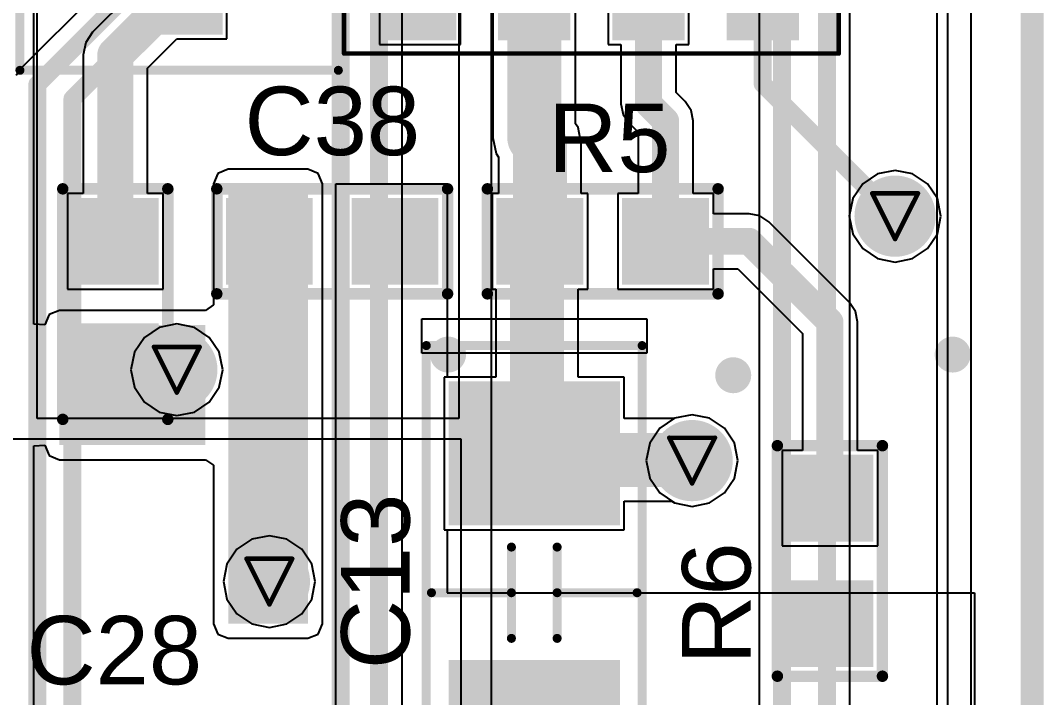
# Model space of a CAD drawing. Header units: inches. Extents: x 0 to 423, y -3 to 110.
# Drawn here: x 52.81 to 64.19, y 17.49 to 25.03 of the extents above; entities that cross this region are included whole.
import ezdxf

# ---------------------------------------------------------------- set-up
doc = ezdxf.new("R2010")
doc.units = ezdxf.units.IN
for name, color, linetype in [('Board Outline', 56, 'Continuous'), ('Bottom Layer', 5, 'Continuous'), ('Bottom Solder', 6, 'Continuous'), ('Drill Drawing', 1, 'Continuous'), ('Mechanical 1', 6, 'Continuous'), ('Mechanical 13', 56, 'Continuous'), ('Mechanical 15', 56, 'Continuous'), ('Mechanical 16', 56, 'Continuous'), ('Mechanical 4', 56, 'Continuous'), ('Mid Layer', 16, 'Continuous'), ('Mid Layer 2', 76, 'Continuous'), ('Top Layer', 1, 'Continuous'), ('Top Overlay', 2, 'Continuous'), ('Top Paste', 8, 'Continuous'), ('Top Solder', 216, 'Continuous'), ('Via Holes', 16, 'Continuous')]:
    doc.layers.add(name, color=color, linetype=linetype)
doc.styles.add('Arial', font='', dxfattribs={"height": 0.2})
doc.styles.get('Arial').set_extended_font_data('Arial')

# ---------------------------------------------------------------- blocks, each defined once
blk = doc.blocks.new('SOIC127P600X175_8N_45')
at = {"layer": 'Top Layer'}
for points in [[(-3.46, 2.205), (-1.49, 2.205), (-1.49, 1.605), (-3.46, 1.605)], [(1.49, 2.205), (3.46, 2.205), (3.46, 1.605), (1.49, 1.605)], [(-3.46, 0.935), (-1.49, 0.935), (-1.49, 0.335), (-3.46, 0.335)], [(1.49, 0.935), (3.46, 0.935), (3.46, 0.335), (1.49, 0.335)], [(-3.46, -0.335), (-1.49, -0.335), (-1.49, -0.935), (-3.46, -0.935)], [(1.49, -0.335), (3.46, -0.335), (3.46, -0.935), (1.49, -0.935)], [(-3.46, -1.605), (-1.49, -1.605), (-1.49, -2.205), (-3.46, -2.205)], [(1.49, -1.605), (3.46, -1.605), (3.46, -2.205), (1.49, -2.205)]]:
    blk.add_hatch(color=1, dxfattribs=at).paths.add_polyline_path(points)
at = {"layer": 'Top Paste'}
for points in [[(-3.46, 2.205), (-1.49, 2.205), (-1.49, 1.605), (-3.46, 1.605)], [(1.49, 2.205), (3.46, 2.205), (3.46, 1.605), (1.49, 1.605)], [(-3.46, 0.935), (-1.49, 0.935), (-1.49, 0.335), (-3.46, 0.335)], [(1.49, 0.935), (3.46, 0.935), (3.46, 0.335), (1.49, 0.335)], [(-3.46, -0.335), (-1.49, -0.335), (-1.49, -0.935), (-3.46, -0.935)], [(1.49, -0.335), (3.46, -0.335), (3.46, -0.935), (1.49, -0.935)], [(-3.46, -1.605), (-1.49, -1.605), (-1.49, -2.205), (-3.46, -2.205)], [(1.49, -1.605), (3.46, -1.605), (3.46, -2.205), (1.49, -2.205)]]:
    blk.add_hatch(color=8, dxfattribs=at).paths.add_polyline_path(points)
at = {"layer": 'Top Solder'}
for points in [[(-3.562, 2.307), (-1.388, 2.307), (-1.388, 1.503), (-3.562, 1.503)], [(1.388, 2.307), (3.562, 2.307), (3.562, 1.503), (1.388, 1.503)], [(-3.562, 1.037), (-1.388, 1.037), (-1.388, 0.233), (-3.562, 0.233)], [(1.388, 1.037), (3.562, 1.037), (3.562, 0.233), (1.388, 0.233)], [(-3.562, -0.233), (-1.388, -0.233), (-1.388, -1.037), (-3.562, -1.037)], [(1.388, -0.233), (3.562, -0.233), (3.562, -1.037), (1.388, -1.037)], [(-3.562, -1.503), (-1.388, -1.503), (-1.388, -2.307), (-3.562, -2.307)], [(1.388, -1.503), (3.562, -1.503), (3.562, -2.307), (1.388, -2.307)]]:
    blk.add_hatch(color=216, dxfattribs=at).paths.add_polyline_path(points)
at = {"layer": 'Mechanical 1'}
for points in [[(-3.71, -2.75, 0.05, 0.05, 0), (-3.71, 2.75, 0.05, 0.05, 0)], [(3.71, 2.75, 0.05, 0.05, 0), (-3.71, 2.75, 0.05, 0.05, 0)], [(3.71, -2.75, 0.05, 0.05, 0), (3.71, 2.75, 0.05, 0.05, 0)], [(-2, -2.5, 0.127, 0.127, 0), (-2, 2.5, 0.127, 0.127, 0)], [(2, 2.5, 0.127, 0.127, 0), (-2, 2.5, 0.127, 0.127, 0)], [(2, -2.5, 0.127, 0.127, 0), (2, 2.5, 0.127, 0.127, 0)], [(2, -2.5, 0.127, 0.127, 0), (-2, -2.5, 0.127, 0.127, 0)], [(3.71, -2.75, 0.05, 0.05, 0), (-3.71, -2.75, 0.05, 0.05, 0)]]:
    blk.add_lwpolyline(points, format="xyseb", dxfattribs=at)
for points, format in [([(-3.722, 2.75, 0.025, 0.025, 1), (-3.697, 2.75, 0.025, 0.025, 1)], "xyseb"), ([(-3.722, 2.75, 0.025, 0.025, 1), (-3.697, 2.75, 0.025, 0.025, 1)], "xyseb"), ([(3.698, 2.75, 0.025, 0.025, 1), (3.723, 2.75, 0.025, 0.025, 1)], "xyseb"), ([(3.698, 2.75, 0.025, 0.025, 1), (3.723, 2.75, 0.025, 0.025, 1)], "xyseb"), ([(-4.115, 2.515, 1), (-4.515, 2.515, 1)], "xyb"), ([(-4.515, 2.515, 1), (-4.515, 2.515, 1)], "xyb"), ([(-4.115, 2.515, 1), (-4.115, 2.515, 1)], "xyb"), ([(-2.032, 2.5, 0.0635, 0.0635, 1), (-1.968, 2.5, 0.0635, 0.0635, 1)], "xyseb"), ([(-2.032, 2.5, 0.0635, 0.0635, 1), (-1.968, 2.5, 0.0635, 0.0635, 1)], "xyseb"), ([(1.968, 2.5, 0.0635, 0.0635, 1), (2.032, 2.5, 0.0635, 0.0635, 1)], "xyseb"), ([(1.968, 2.5, 0.0635, 0.0635, 1), (2.032, 2.5, 0.0635, 0.0635, 1)], "xyseb"), ([(-2.032, -2.5, 0.0635, 0.0635, 1), (-1.968, -2.5, 0.0635, 0.0635, 1)], "xyseb"), ([(-2.032, -2.5, 0.0635, 0.0635, 1), (-1.968, -2.5, 0.0635, 0.0635, 1)], "xyseb"), ([(1.968, -2.5, 0.0635, 0.0635, 1), (2.032, -2.5, 0.0635, 0.0635, 1)], "xyseb"), ([(1.968, -2.5, 0.0635, 0.0635, 1), (2.032, -2.5, 0.0635, 0.0635, 1)], "xyseb"), ([(-3.722, -2.75, 0.025, 0.025, 1), (-3.697, -2.75, 0.025, 0.025, 1)], "xyseb"), ([(-3.722, -2.75, 0.025, 0.025, 1), (-3.697, -2.75, 0.025, 0.025, 1)], "xyseb"), ([(3.698, -2.75, 0.025, 0.025, 1), (3.723, -2.75, 0.025, 0.025, 1)], "xyseb"), ([(3.698, -2.75, 0.025, 0.025, 1), (3.723, -2.75, 0.025, 0.025, 1)], "xyseb")]:
    blk.add_lwpolyline(points, format=format, close=True, dxfattribs=at)
at = {"layer": 'Top Overlay'}
for points, format in [([(-4.115, 2.515, 1), (-4.515, 2.515, 1)], "xyb"), ([(-4.515, 2.515, 1), (-4.515, 2.515, 1)], "xyb"), ([(-4.115, 2.515, 1), (-4.115, 2.515, 1)], "xyb"), ([(-2.032, 2.5, 0.0635, 0.0635, 1), (-1.968, 2.5, 0.0635, 0.0635, 1)], "xyseb"), ([(1.968, 2.5, 0.0635, 0.0635, 1), (2.032, 2.5, 0.0635, 0.0635, 1)], "xyseb"), ([(-2.032, -2.5, 0.0635, 0.0635, 1), (-1.968, -2.5, 0.0635, 0.0635, 1)], "xyseb"), ([(1.968, -2.5, 0.0635, 0.0635, 1), (2.032, -2.5, 0.0635, 0.0635, 1)], "xyseb")]:
    blk.add_lwpolyline(points, format=format, close=True, dxfattribs=at)
for points in [[(2, 2.5, 0.127, 0.127, 0), (-2, 2.5, 0.127, 0.127, 0)], [(2, -2.5, 0.127, 0.127, 0), (-2, -2.5, 0.127, 0.127, 0)]]:
    blk.add_lwpolyline(points, format="xyseb", dxfattribs=at)
blk = doc.blocks.new('0603C_TBD_46')
at = {"layer": 'Top Layer'}
for points in [[(-0.381, 0.381), (0.381, 0.381), (0.381, -0.381), (-0.381, -0.381)], [(1.016, 0.381), (1.778, 0.381), (1.778, -0.381), (1.016, -0.381)]]:
    blk.add_hatch(color=1, dxfattribs=at).paths.add_polyline_path(points)
at = {"layer": 'Top Paste'}
for points in [[(-0.381, 0.381), (0.381, 0.381), (0.381, -0.381), (-0.381, -0.381)], [(1.016, 0.381), (1.778, 0.381), (1.778, -0.381), (1.016, -0.381)]]:
    blk.add_hatch(color=8, dxfattribs=at).paths.add_polyline_path(points)
at = {"layer": 'Top Solder'}
for points in [[(-0.4826, 0.4826), (0.4826, 0.4826), (0.4826, -0.4826), (-0.4826, -0.4826)], [(0.9144, 0.4826), (1.8796, 0.4826), (1.8796, -0.4826), (0.9144, -0.4826)]]:
    blk.add_hatch(color=216, dxfattribs=at).paths.add_polyline_path(points)
at = {"layer": 'Top Overlay'}
for points in [[(-0.5842, -0.5842, 0.127, 0.127, 0), (-0.5842, 0.5842, 0.127, 0.127, 0)], [(-0.5842, 0.5842, 0.127, 0.127, 0), (1.9812, 0.5842, 0.127, 0.127, 0)], [(1.9812, -0.5842, 0.127, 0.127, 0), (1.9812, 0.5842, 0.127, 0.127, 0)], [(-0.5842, -0.5842, 0.127, 0.127, 0), (1.9812, -0.5842, 0.127, 0.127, 0)]]:
    blk.add_lwpolyline(points, format="xyseb", dxfattribs=at)
for points in [[(-0.61595, 0.5842, 0.0635, 0.0635, 1), (-0.55245, 0.5842, 0.0635, 0.0635, 1)], [(-0.61595, 0.5842, 0.0635, 0.0635, 1), (-0.55245, 0.5842, 0.0635, 0.0635, 1)], [(1.94945, 0.5842, 0.0635, 0.0635, 1), (2.01295, 0.5842, 0.0635, 0.0635, 1)], [(1.94945, 0.5842, 0.0635, 0.0635, 1), (2.01295, 0.5842, 0.0635, 0.0635, 1)], [(-0.61595, -0.5842, 0.0635, 0.0635, 1), (-0.55245, -0.5842, 0.0635, 0.0635, 1)], [(-0.61595, -0.5842, 0.0635, 0.0635, 1), (-0.55245, -0.5842, 0.0635, 0.0635, 1)], [(1.94945, -0.5842, 0.0635, 0.0635, 1), (2.01295, -0.5842, 0.0635, 0.0635, 1)], [(1.94945, -0.5842, 0.0635, 0.0635, 1), (2.01295, -0.5842, 0.0635, 0.0635, 1)]]:
    blk.add_lwpolyline(points, format="xyseb", close=True, dxfattribs=at)
blk = doc.blocks.new('0603C_TBD_49')
at = {"layer": 'Top Layer'}
for points in [[(-0.381, 0.381), (0.381, 0.381), (0.381, -0.381), (-0.381, -0.381)], [(1.016, 0.381), (1.778, 0.381), (1.778, -0.381), (1.016, -0.381)]]:
    blk.add_hatch(color=1, dxfattribs=at).paths.add_polyline_path(points)
at = {"layer": 'Top Paste'}
for points in [[(-0.381, 0.381), (0.381, 0.381), (0.381, -0.381), (-0.381, -0.381)], [(1.016, 0.381), (1.778, 0.381), (1.778, -0.381), (1.016, -0.381)]]:
    blk.add_hatch(color=8, dxfattribs=at).paths.add_polyline_path(points)
at = {"layer": 'Top Solder'}
for points in [[(-0.483, 0.483), (0.483, 0.483), (0.483, -0.483), (-0.483, -0.483)], [(0.914, 0.483), (1.88, 0.483), (1.88, -0.483), (0.914, -0.483)]]:
    blk.add_hatch(color=216, dxfattribs=at).paths.add_polyline_path(points)
at = {"layer": 'Top Overlay'}
for points in [[(-0.584, 0.584, 0.127, 0.127, 0), (1.981, 0.584, 0.127, 0.127, 0)], [(-0.584, -0.584, 0.127, 0.127, 0), (-0.584, 0.584, 0.127, 0.127, 0)], [(1.981, -0.584, 0.127, 0.127, 0), (1.981, 0.584, 0.127, 0.127, 0)], [(1.981, -0.584, 0.127, 0.127, 0), (-0.584, -0.584, 0.127, 0.127, 0)]]:
    blk.add_lwpolyline(points, format="xyseb", dxfattribs=at)
for points in [[(-0.616, 0.584, 0.0635, 0.0635, 1), (-0.552, 0.584, 0.0635, 0.0635, 1)], [(-0.616, 0.584, 0.0635, 0.0635, 1), (-0.552, 0.584, 0.0635, 0.0635, 1)], [(1.949, 0.584, 0.0635, 0.0635, 1), (2.013, 0.584, 0.0635, 0.0635, 1)], [(1.949, 0.584, 0.0635, 0.0635, 1), (2.013, 0.584, 0.0635, 0.0635, 1)], [(-0.616, -0.584, 0.0635, 0.0635, 1), (-0.552, -0.584, 0.0635, 0.0635, 1)], [(-0.616, -0.584, 0.0635, 0.0635, 1), (-0.552, -0.584, 0.0635, 0.0635, 1)], [(1.949, -0.584, 0.0635, 0.0635, 1), (2.013, -0.584, 0.0635, 0.0635, 1)], [(1.949, -0.584, 0.0635, 0.0635, 1), (2.013, -0.584, 0.0635, 0.0635, 1)]]:
    blk.add_lwpolyline(points, format="xyseb", close=True, dxfattribs=at)
blk = doc.blocks.new('SOT23_50')
at = {"layer": 'Top Layer'}
for points in [[(-1.45, 0.569), (-1.45, 1.331), (-0.55, 1.331), (-0.55, 0.569)], [(0.55, -0.381), (0.55, 0.381), (1.45, 0.381), (1.45, -0.381)], [(-1.45, -1.331), (-1.45, -0.569), (-0.55, -0.569), (-0.55, -1.331)]]:
    blk.add_hatch(color=1, dxfattribs=at).paths.add_polyline_path(points)
at = {"layer": 'Top Paste'}
for points in [[(-1.45, 0.569), (-1.45, 1.331), (-0.55, 1.331), (-0.55, 0.569)], [(0.55, -0.381), (0.55, 0.381), (1.45, 0.381), (1.45, -0.381)], [(-1.45, -1.331), (-1.45, -0.569), (-0.55, -0.569), (-0.55, -1.331)]]:
    blk.add_hatch(color=8, dxfattribs=at).paths.add_polyline_path(points)
at = {"layer": 'Top Solder'}
for points in [[(-1.552, 0.467), (-1.552, 1.433), (-0.448, 1.433), (-0.448, 0.467)], [(0.448, -0.483), (0.448, 0.483), (1.552, 0.483), (1.552, -0.483)], [(-1.552, -1.433), (-1.552, -0.467), (-0.448, -0.467), (-0.448, -1.433)]]:
    blk.add_hatch(color=216, dxfattribs=at).paths.add_polyline_path(points)
at = {"layer": 'Mechanical 13'}
for points in [[(-0.7, -1.52, 0.1, 0.1, 0), (-0.7, 1.52, 0.1, 0.1, 0)], [(0.7, 1.52, 0.1, 0.1, 0), (-0.7, 1.52, 0.1, 0.1, 0)], [(0.7, -1.52, 0.1, 0.1, 0), (0.7, 1.52, 0.1, 0.1, 0)], [(0.7, -1.52, 0.1, 0.1, 0), (-0.7, -1.52, 0.1, 0.1, 0)]]:
    blk.add_lwpolyline(points, format="xyseb", dxfattribs=at)
for points in [[(-0.725, 1.52, 0.05, 0.05, 1), (-0.675, 1.52, 0.05, 0.05, 1)], [(-0.725, 1.52, 0.05, 0.05, 1), (-0.675, 1.52, 0.05, 0.05, 1)], [(0.675, 1.52, 0.05, 0.05, 1), (0.725, 1.52, 0.05, 0.05, 1)], [(0.675, 1.52, 0.05, 0.05, 1), (0.725, 1.52, 0.05, 0.05, 1)], [(-0.725, -1.52, 0.05, 0.05, 1), (-0.675, -1.52, 0.05, 0.05, 1)], [(-0.725, -1.52, 0.05, 0.05, 1), (-0.675, -1.52, 0.05, 0.05, 1)], [(0.675, -1.52, 0.05, 0.05, 1), (0.725, -1.52, 0.05, 0.05, 1)], [(0.675, -1.52, 0.05, 0.05, 1), (0.725, -1.52, 0.05, 0.05, 1)]]:
    blk.add_lwpolyline(points, format="xyseb", close=True, dxfattribs=at)
at = {"layer": 'Mechanical 15'}
for points in [[(-1.95, -1.77, 0.1, 0.1, 0), (-1.95, 1.77, 0.1, 0.1, 0)], [(-1.95, 1.77, 0.1, 0.1, 0), (1.95, 1.77, 0.1, 0.1, 0)], [(1.95, -1.77, 0.1, 0.1, 0), (1.95, 1.77, 0.1, 0.1, 0)], [(0, -0.5, 0.1, 0.1, 0), (0, 0.5, 0.1, 0.1, 0)], [(0.5, 0, 0.1, 0.1, 0), (-0.5, 0, 0.1, 0.1, 0)], [(-1.95, -1.77, 0.1, 0.1, 0), (1.95, -1.77, 0.1, 0.1, 0)]]:
    blk.add_lwpolyline(points, format="xyseb", dxfattribs=at)
for points in [[(-1.975, 1.77, 0.05, 0.05, 1), (-1.925, 1.77, 0.05, 0.05, 1)], [(-1.975, 1.77, 0.05, 0.05, 1), (-1.925, 1.77, 0.05, 0.05, 1)], [(1.925, 1.77, 0.05, 0.05, 1), (1.975, 1.77, 0.05, 0.05, 1)], [(1.925, 1.77, 0.05, 0.05, 1), (1.975, 1.77, 0.05, 0.05, 1)], [(-0.025, 0.5, 0.05, 0.05, 1), (0.025, 0.5, 0.05, 0.05, 1)], [(-0.525, 0, 0.05, 0.05, 1), (-0.475, 0, 0.05, 0.05, 1)], [(0.475, 0, 0.05, 0.05, 1), (0.525, 0, 0.05, 0.05, 1)], [(-0.025, -0.5, 0.05, 0.05, 1), (0.025, -0.5, 0.05, 0.05, 1)], [(-1.975, -1.77, 0.05, 0.05, 1), (-1.925, -1.77, 0.05, 0.05, 1)], [(-1.975, -1.77, 0.05, 0.05, 1), (-1.925, -1.77, 0.05, 0.05, 1)], [(1.925, -1.77, 0.05, 0.05, 1), (1.975, -1.77, 0.05, 0.05, 1)], [(1.925, -1.77, 0.05, 0.05, 1), (1.975, -1.77, 0.05, 0.05, 1)]]:
    blk.add_lwpolyline(points, format="xyseb", close=True, dxfattribs=at)
at = {"layer": 'Top Overlay'}
for points in [[(-1.475, 1.8, 0.25, 0.25, 1), (-1.725, 1.8, 0.25, 0.25, 1)], [(-1.787, 1.8, 0.125, 0.125, 1), (-1.662, 1.8, 0.125, 0.125, 1)], [(-1.537, 1.8, 0.125, 0.125, 1), (-1.412, 1.8, 0.125, 0.125, 1)], [(-0.05, 1.5, 0.1, 0.1, 1), (0.05, 1.5, 0.1, 0.1, 1)], [(0.65, 1.5, 0.1, 0.1, 1), (0.75, 1.5, 0.1, 0.1, 1)], [(0.65, 1.5, 0.1, 0.1, 1), (0.75, 1.5, 0.1, 0.1, 1)], [(0.65, 0.8, 0.1, 0.1, 1), (0.75, 0.8, 0.1, 0.1, 1)], [(0.65, -0.8, 0.1, 0.1, 1), (0.75, -0.8, 0.1, 0.1, 1)], [(-0.05, -1.5, 0.1, 0.1, 1), (0.05, -1.5, 0.1, 0.1, 1)], [(0.65, -1.5, 0.1, 0.1, 1), (0.75, -1.5, 0.1, 0.1, 1)], [(0.65, -1.5, 0.1, 0.1, 1), (0.75, -1.5, 0.1, 0.1, 1)]]:
    blk.add_lwpolyline(points, format="xyseb", close=True, dxfattribs=at)
for points in [[(0.7, 1.5, 0.2, 0.2, 0), (0, 1.5, 0.2, 0.2, 0)], [(0.7, 0.8, 0.2, 0.2, 0), (0.7, 1.5, 0.2, 0.2, 0)], [(0.7, -1.5, 0.2, 0.2, 0), (0.7, -0.8, 0.2, 0.2, 0)], [(0, -1.5, 0.2, 0.2, 0), (0.7, -1.5, 0.2, 0.2, 0)]]:
    blk.add_lwpolyline(points, format="xyseb", dxfattribs=at)
blk = doc.blocks.new('C_3216_TANTAL__81')
at = {"layer": 'Top Layer'}
for points in [[(-2.25, 0.85), (-0.85, 0.85), (-0.85, -0.85), (-2.25, -0.85)], [(0.85, 0.85), (2.25, 0.85), (2.25, -0.85), (0.85, -0.85)]]:
    blk.add_hatch(color=1, dxfattribs=at).paths.add_polyline_path(points)
at = {"layer": 'Top Paste'}
for points in [[(-2.25, 0.85), (-0.85, 0.85), (-0.85, -0.85), (-2.25, -0.85)], [(0.85, 0.85), (2.25, 0.85), (2.25, -0.85), (0.85, -0.85)]]:
    blk.add_hatch(color=8, dxfattribs=at).paths.add_polyline_path(points)
at = {"layer": 'Top Solder'}
for points in [[(-2.352, 0.952), (-0.748, 0.952), (-0.748, -0.952), (-2.352, -0.952)], [(0.748, 0.952), (2.352, 0.952), (2.352, -0.952), (0.748, -0.952)]]:
    blk.add_hatch(color=216, dxfattribs=at).paths.add_polyline_path(points)
at = {"layer": 'Mechanical 16'}
for p, q in [((2.667, -1.25), (2.667, 1.25)), ((2.667, 1.25), (3.048, 1.25)), ((3.048, 1.25), (3.048, -1.25)), ((3.048, -1.25), (2.667, -1.25))]:
    blk.add_line(p, q, dxfattribs=at)
for points in [[(-2.75, 1.2, 0.1, 0.1, 0), (-2.75, -1.2, 0.1, 0.1, 0)], [(-2.75, 1.2, 0.1, 0.1, 0), (2.75, 1.2, 0.1, 0.1, 0)], [(0, 1.143, 0.1, 0.1, 0), (0, 0.254, 0.1, 0.1, 0)], [(2.75, 1.2, 0.1, 0.1, 0), (2.75, -1.2, 0.1, 0.1, 0)], [(0, 0.254, 0.1, 0.1, 0), (-0.508, 0.254, 0.1, 0.1, 0)], [(0, 0.254, 0.1, 0.1, 0), (0.508, 0.254, 0.1, 0.1, 0)], [(-0.508, -0.254, 0.1, 0.1, 0), (0, -0.254, 0.1, 0.1, 0)], [(0, -0.254, 0.1, 0.1, 0), (0.508, -0.254, 0.1, 0.1, 0)], [(0, -0.254, 0.1, 0.1, 0), (0, -1.143, 0.1, 0.1, 0)], [(-2.75, -1.2, 0.1, 0.1, 0), (2.75, -1.2, 0.1, 0.1, 0)]]:
    blk.add_lwpolyline(points, format="xyseb", dxfattribs=at)
for points in [[(-2.775, 1.2, 0.05, 0.05, 1), (-2.725, 1.2, 0.05, 0.05, 1)], [(-2.775, 1.2, 0.05, 0.05, 1), (-2.725, 1.2, 0.05, 0.05, 1)], [(-0.025, 1.143, 0.05, 0.05, 1), (0.025, 1.143, 0.05, 0.05, 1)], [(2.725, 1.2, 0.05, 0.05, 1), (2.775, 1.2, 0.05, 0.05, 1)], [(2.725, 1.2, 0.05, 0.05, 1), (2.775, 1.2, 0.05, 0.05, 1)], [(-0.533, 0.254, 0.05, 0.05, 1), (-0.483, 0.254, 0.05, 0.05, 1)], [(-0.025, 0.254, 0.05, 0.05, 1), (0.025, 0.254, 0.05, 0.05, 1)], [(-0.025, 0.254, 0.05, 0.05, 1), (0.025, 0.254, 0.05, 0.05, 1)], [(-0.025, 0.254, 0.05, 0.05, 1), (0.025, 0.254, 0.05, 0.05, 1)], [(0.483, 0.254, 0.05, 0.05, 1), (0.533, 0.254, 0.05, 0.05, 1)], [(-0.533, -0.254, 0.05, 0.05, 1), (-0.483, -0.254, 0.05, 0.05, 1)], [(-0.025, -0.254, 0.05, 0.05, 1), (0.025, -0.254, 0.05, 0.05, 1)], [(-0.025, -0.254, 0.05, 0.05, 1), (0.025, -0.254, 0.05, 0.05, 1)], [(-0.025, -0.254, 0.05, 0.05, 1), (0.025, -0.254, 0.05, 0.05, 1)], [(0.483, -0.254, 0.05, 0.05, 1), (0.533, -0.254, 0.05, 0.05, 1)], [(-0.025, -1.143, 0.05, 0.05, 1), (0.025, -1.143, 0.05, 0.05, 1)], [(-2.775, -1.2, 0.05, 0.05, 1), (-2.725, -1.2, 0.05, 0.05, 1)], [(-2.775, -1.2, 0.05, 0.05, 1), (-2.725, -1.2, 0.05, 0.05, 1)], [(2.725, -1.2, 0.05, 0.05, 1), (2.775, -1.2, 0.05, 0.05, 1)], [(2.725, -1.2, 0.05, 0.05, 1), (2.775, -1.2, 0.05, 0.05, 1)]]:
    blk.add_lwpolyline(points, format="xyseb", close=True, dxfattribs=at)
blk = doc.blocks.new('0603C_TBD_106')
at = {"layer": 'Top Layer'}
for points in [[(-0.381, 0.381), (0.381, 0.381), (0.381, -0.381), (-0.381, -0.381)], [(1.016, 0.381), (1.778, 0.381), (1.778, -0.381), (1.016, -0.381)]]:
    blk.add_hatch(color=1, dxfattribs=at).paths.add_polyline_path(points)
at = {"layer": 'Top Paste'}
for points in [[(-0.381, 0.381), (0.381, 0.381), (0.381, -0.381), (-0.381, -0.381)], [(1.016, 0.381), (1.778, 0.381), (1.778, -0.381), (1.016, -0.381)]]:
    blk.add_hatch(color=8, dxfattribs=at).paths.add_polyline_path(points)
at = {"layer": 'Top Solder'}
for points in [[(-0.483, 0.483), (0.483, 0.483), (0.483, -0.483), (-0.483, -0.483)], [(0.914, 0.483), (1.88, 0.483), (1.88, -0.483), (0.914, -0.483)]]:
    blk.add_hatch(color=216, dxfattribs=at).paths.add_polyline_path(points)
at = {"layer": 'Top Overlay'}
for points in [[(1.981, 0.584, 0.127, 0.127, 0), (-0.584, 0.584, 0.127, 0.127, 0)], [(-0.584, 0.584, 0.127, 0.127, 0), (-0.584, -0.584, 0.127, 0.127, 0)], [(1.981, 0.584, 0.127, 0.127, 0), (1.981, -0.584, 0.127, 0.127, 0)], [(1.981, -0.584, 0.127, 0.127, 0), (-0.584, -0.584, 0.127, 0.127, 0)]]:
    blk.add_lwpolyline(points, format="xyseb", dxfattribs=at)
for points in [[(-0.616, 0.584, 0.0635, 0.0635, 1), (-0.552, 0.584, 0.0635, 0.0635, 1)], [(-0.616, 0.584, 0.0635, 0.0635, 1), (-0.552, 0.584, 0.0635, 0.0635, 1)], [(1.949, 0.584, 0.0635, 0.0635, 1), (2.013, 0.584, 0.0635, 0.0635, 1)], [(1.949, 0.584, 0.0635, 0.0635, 1), (2.013, 0.584, 0.0635, 0.0635, 1)], [(-0.616, -0.584, 0.0635, 0.0635, 1), (-0.552, -0.584, 0.0635, 0.0635, 1)], [(-0.616, -0.584, 0.0635, 0.0635, 1), (-0.552, -0.584, 0.0635, 0.0635, 1)], [(1.949, -0.584, 0.0635, 0.0635, 1), (2.013, -0.584, 0.0635, 0.0635, 1)], [(1.949, -0.584, 0.0635, 0.0635, 1), (2.013, -0.584, 0.0635, 0.0635, 1)]]:
    blk.add_lwpolyline(points, format="xyseb", close=True, dxfattribs=at)
blk = doc.blocks.new('0603C_TBD_107')
at = {"layer": 'Top Layer'}
for points in [[(-0.381, 0.381), (0.381, 0.381), (0.381, -0.381), (-0.381, -0.381)], [(1.016, 0.381), (1.778, 0.381), (1.778, -0.381), (1.016, -0.381)]]:
    blk.add_hatch(color=1, dxfattribs=at).paths.add_polyline_path(points)
at = {"layer": 'Top Paste'}
for points in [[(-0.381, 0.381), (0.381, 0.381), (0.381, -0.381), (-0.381, -0.381)], [(1.016, 0.381), (1.778, 0.381), (1.778, -0.381), (1.016, -0.381)]]:
    blk.add_hatch(color=8, dxfattribs=at).paths.add_polyline_path(points)
at = {"layer": 'Top Solder'}
for points in [[(-0.483, 0.483), (0.483, 0.483), (0.483, -0.483), (-0.483, -0.483)], [(0.914, 0.483), (1.88, 0.483), (1.88, -0.483), (0.914, -0.483)]]:
    blk.add_hatch(color=216, dxfattribs=at).paths.add_polyline_path(points)
at = {"layer": 'Top Overlay'}
for points in [[(-0.584, 0.584, 0.127, 0.127, 0), (-0.584, -0.584, 0.127, 0.127, 0)], [(-0.584, 0.584, 0.127, 0.127, 0), (1.981, 0.584, 0.127, 0.127, 0)], [(1.981, 0.584, 0.127, 0.127, 0), (1.981, -0.584, 0.127, 0.127, 0)], [(-0.584, -0.584, 0.127, 0.127, 0), (1.981, -0.584, 0.127, 0.127, 0)]]:
    blk.add_lwpolyline(points, format="xyseb", dxfattribs=at)
for points in [[(-0.616, 0.584, 0.0635, 0.0635, 1), (-0.552, 0.584, 0.0635, 0.0635, 1)], [(-0.616, 0.584, 0.0635, 0.0635, 1), (-0.552, 0.584, 0.0635, 0.0635, 1)], [(1.949, 0.584, 0.0635, 0.0635, 1), (2.013, 0.584, 0.0635, 0.0635, 1)], [(1.949, 0.584, 0.0635, 0.0635, 1), (2.013, 0.584, 0.0635, 0.0635, 1)], [(-0.616, -0.584, 0.0635, 0.0635, 1), (-0.552, -0.584, 0.0635, 0.0635, 1)], [(-0.616, -0.584, 0.0635, 0.0635, 1), (-0.552, -0.584, 0.0635, 0.0635, 1)], [(1.949, -0.584, 0.0635, 0.0635, 1), (2.013, -0.584, 0.0635, 0.0635, 1)], [(1.949, -0.584, 0.0635, 0.0635, 1), (2.013, -0.584, 0.0635, 0.0635, 1)]]:
    blk.add_lwpolyline(points, format="xyseb", close=True, dxfattribs=at)

msp = doc.modelspace()

# ---------------------------------------------------------------- hatches: boundary and pattern name
at = {"layer": 'Bottom Layer'}
h = msp.add_hatch(color=5, dxfattribs=at)
edge = h.paths.add_edge_path()
edge.add_arc((62.537, 22.85), 0.35, 0, 360)
h = msp.add_hatch(color=5, dxfattribs=at)
edge = h.paths.add_edge_path()
edge.add_arc((54.551, 21.141), 0.35, 0, 360)
h = msp.add_hatch(color=5, dxfattribs=at)
edge = h.paths.add_edge_path()
edge.add_arc((60.28, 20.13), 0.35, 0, 360)
h = msp.add_hatch(color=5, dxfattribs=at)
edge = h.paths.add_edge_path()
edge.add_arc((55.58, 18.784), 0.35, 0, 360)
at = {"layer": 'Bottom Solder'}
h = msp.add_hatch(color=6, dxfattribs=at)
edge = h.paths.add_edge_path()
edge.add_arc((62.537, 22.85), 0.452, 0, 360)
h = msp.add_hatch(color=6, dxfattribs=at)
edge = h.paths.add_edge_path()
edge.add_arc((54.551, 21.141), 0.452, 0, 360)
h = msp.add_hatch(color=6, dxfattribs=at)
edge = h.paths.add_edge_path()
edge.add_arc((60.28, 20.13), 0.452, 0, 360)
h = msp.add_hatch(color=6, dxfattribs=at)
edge = h.paths.add_edge_path()
edge.add_arc((55.58, 18.784), 0.452, 0, 360)
at = {"layer": 'Mid Layer'}
h = msp.add_hatch(color=16, dxfattribs=at)
edge = h.paths.add_edge_path()
edge.add_arc((62.537, 22.85), 0.35, 0, 360)
h = msp.add_hatch(color=16, dxfattribs=at)
edge = h.paths.add_edge_path()
edge.add_arc((54.551, 21.141), 0.35, 0, 360)
h = msp.add_hatch(color=16, dxfattribs=at)
edge = h.paths.add_edge_path()
edge.add_arc((60.28, 20.13), 0.35, 0, 360)
h = msp.add_hatch(color=16, dxfattribs=at)
edge = h.paths.add_edge_path()
edge.add_arc((55.58, 18.784), 0.35, 0, 360)
at = {"layer": 'Mid Layer 2'}
h = msp.add_hatch(color=76, dxfattribs=at)
edge = h.paths.add_edge_path()
edge.add_arc((62.537, 22.85), 0.35, 0, 360)
h = msp.add_hatch(color=76, dxfattribs=at)
edge = h.paths.add_edge_path()
edge.add_arc((54.551, 21.141), 0.35, 0, 360)
h = msp.add_hatch(color=76, dxfattribs=at)
edge = h.paths.add_edge_path()
edge.add_arc((60.28, 20.13), 0.35, 0, 360)
h = msp.add_hatch(color=76, dxfattribs=at)
edge = h.paths.add_edge_path()
edge.add_arc((55.58, 18.784), 0.35, 0, 360)
at = {"layer": 'Top Layer'}
for points in [[(55.123, 18.315), (56.009, 18.315), (56.009, 23.21), (55.123, 23.21)], [(53.246, 20.302), (54.87, 20.302), (54.87, 21.639), (53.246, 21.639)]]:
    msp.add_hatch(color=1, dxfattribs=at).paths.add_polyline_path(points)
h = msp.add_hatch(color=1, dxfattribs=at)
edge = h.paths.add_edge_path()
edge.add_arc((62.537, 22.85), 0.35, 0, 360)
h = msp.add_hatch(color=1, dxfattribs=at)
edge = h.paths.add_edge_path()
edge.add_arc((54.551, 21.141), 0.35, 0, 360)
h = msp.add_hatch(color=1, dxfattribs=at)
edge = h.paths.add_edge_path()
edge.add_arc((60.28, 20.13), 0.35, 0, 360)
h = msp.add_hatch(color=1, dxfattribs=at)
edge = h.paths.add_edge_path()
edge.add_arc((55.58, 18.784), 0.35, 0, 360)
at = {"layer": 'Top Solder'}
h = msp.add_hatch(color=216, dxfattribs=at)
edge = h.paths.add_edge_path()
edge.add_arc((62.537, 22.85), 0.452, 0, 360)
h = msp.add_hatch(color=216, dxfattribs=at)
edge = h.paths.add_edge_path()
edge.add_arc((54.551, 21.141), 0.452, 0, 360)
h = msp.add_hatch(color=216, dxfattribs=at)
edge = h.paths.add_edge_path()
edge.add_arc((60.28, 20.13), 0.452, 0, 360)
h = msp.add_hatch(color=216, dxfattribs=at)
edge = h.paths.add_edge_path()
edge.add_arc((55.58, 18.784), 0.452, 0, 360)
at = {"layer": 'Via Holes'}
h = msp.add_hatch(color=7, dxfattribs=at)
edge = h.paths.add_edge_path()
edge.add_arc((62.537, 22.85), 0.25, 0, 360)
h = msp.add_hatch(color=7, dxfattribs=at)
edge = h.paths.add_edge_path()
edge.add_arc((54.551, 21.141), 0.25, 0, 360)
h = msp.add_hatch(color=7, dxfattribs=at)
edge = h.paths.add_edge_path()
edge.add_arc((60.28, 20.13), 0.25, 0, 360)
h = msp.add_hatch(color=7, dxfattribs=at)
edge = h.paths.add_edge_path()
edge.add_arc((55.58, 18.784), 0.25, 0, 360)

# ---------------------------------------------------------------- linework, layer by layer
at = {"layer": 'Board Outline'}
msp.add_lwpolyline([(64.06, 0, 0.254, 0.254, 0), (64.06, 79.42, 0.254, 0.254, 0)], format="xyseb", dxfattribs=at)
at = {"layer": 'Bottom Layer'}
for p, q in [((62.035, 7.36), (62.035, 49.815)), ((61.025, 41.594), (61.025, 8.049)), ((57.055, 7.391), (57.055, 28.781)), ((54.335, 26.012), (52.821, 24.497)), ((63, 25.206), (63, 0.8)), ((52.821, 24.497), (52.765, 24.414)), ((60.085, 20.601), (59.92, 20.49)), ((60.28, 20.64), (60.085, 20.601)), ((60.475, 20.601), (60.28, 20.64)), ((60.64, 20.49), (60.475, 20.601)), ((59.92, 20.49), (59.809, 20.325)), ((60.751, 20.325), (60.64, 20.49)), ((59.809, 20.325), (59.77, 20.13)), ((60.79, 20.13), (60.751, 20.325)), ((59.77, 20.13), (59.809, 19.935)), ((60.751, 19.935), (60.79, 20.13)), ((59.809, 19.935), (59.92, 19.77)), ((60.64, 19.77), (60.751, 19.935)), ((59.92, 19.77), (60.085, 19.659)), ((60.475, 19.659), (60.64, 19.77)), ((60.085, 19.659), (60.28, 19.62)), ((60.28, 19.62), (60.475, 19.659))]:
    msp.add_line(p, q, dxfattribs=at)
for points in [[(61.28, 50.29, 0.2, 0.2, 0), (61.28, 7.943, 0.2, 0.2, 0)], [(61.78, 49.815, 0.2, 0.2, 0), (61.78, 7.173, 0.2, 0.2, 0)], [(56.372, 4.998, 0.2, 0.2, 0), (56.372, 32.341, 0.2, 0.2, 0)], [(56.8, 6.549, 0.2, 0.2, 0), (56.8, 28.887, 0.2, 0.2, 0)], [(53.001, 24.317, 0.2, 0.2, 0), (54.59, 25.907, 0.2, 0.2, 0)], [(53.391, 24.155, 0.2, 0.2, 0), (54.98, 25.745, 0.2, 0.2, 0)], [(53.001, 5.495, 0.2, 0.2, 0), (53.001, 24.317, 0.2, 0.2, 0)], [(53.391, 5.657, 0.2, 0.2, 0), (53.391, 24.155, 0.2, 0.2, 0)]]:
    msp.add_lwpolyline(points, format="xyseb", dxfattribs=at)
for points in [[(52.951, 24.317, 0.1, 0.1, 1), (53.051, 24.317, 0.1, 0.1, 1)], [(52.951, 24.317, 0.1, 0.1, 1), (53.051, 24.317, 0.1, 0.1, 1)], [(53.341, 24.155, 0.1, 0.1, 1), (53.441, 24.155, 0.1, 0.1, 1)], [(53.341, 24.155, 0.1, 0.1, 1), (53.441, 24.155, 0.1, 0.1, 1)]]:
    msp.add_lwpolyline(points, format="xyseb", close=True, dxfattribs=at)
at = {"layer": 'Drill Drawing'}
for points in [[(62.283, 23.104, 0.0508, 0.0508, 0), (62.791, 23.104, 0.0508, 0.0508, 0)], [(62.283, 23.104, 0.0508, 0.0508, 0), (62.537, 22.596, 0.0508, 0.0508, 0)], [(62.537, 22.596, 0.0508, 0.0508, 0), (62.791, 23.104, 0.0508, 0.0508, 0)], [(54.297, 21.395, 0.0508, 0.0508, 0), (54.805, 21.395, 0.0508, 0.0508, 0)], [(54.297, 21.395, 0.0508, 0.0508, 0), (54.551, 20.887, 0.0508, 0.0508, 0)], [(54.551, 20.887, 0.0508, 0.0508, 0), (54.805, 21.395, 0.0508, 0.0508, 0)], [(60.026, 20.384, 0.0508, 0.0508, 0), (60.534, 20.384, 0.0508, 0.0508, 0)], [(60.026, 20.384, 0.0508, 0.0508, 0), (60.28, 19.876, 0.0508, 0.0508, 0)], [(60.28, 19.876, 0.0508, 0.0508, 0), (60.534, 20.384, 0.0508, 0.0508, 0)], [(55.326, 19.038, 0.0508, 0.0508, 0), (55.834, 19.038, 0.0508, 0.0508, 0)], [(55.326, 19.038, 0.0508, 0.0508, 0), (55.58, 18.53, 0.0508, 0.0508, 0)], [(55.58, 18.53, 0.0508, 0.0508, 0), (55.834, 19.038, 0.0508, 0.0508, 0)]]:
    msp.add_lwpolyline(points, format="xyseb", dxfattribs=at)
for points in [[(62.27, 23.104, 0.0254, 0.0254, 1), (62.296, 23.104, 0.0254, 0.0254, 1)], [(62.27, 23.104, 0.0254, 0.0254, 1), (62.296, 23.104, 0.0254, 0.0254, 1)], [(62.778, 23.104, 0.0254, 0.0254, 1), (62.804, 23.104, 0.0254, 0.0254, 1)], [(62.778, 23.104, 0.0254, 0.0254, 1), (62.804, 23.104, 0.0254, 0.0254, 1)], [(62.524, 22.596, 0.0254, 0.0254, 1), (62.55, 22.596, 0.0254, 0.0254, 1)], [(62.524, 22.596, 0.0254, 0.0254, 1), (62.55, 22.596, 0.0254, 0.0254, 1)], [(54.284, 21.395, 0.0254, 0.0254, 1), (54.31, 21.395, 0.0254, 0.0254, 1)], [(54.284, 21.395, 0.0254, 0.0254, 1), (54.31, 21.395, 0.0254, 0.0254, 1)], [(54.792, 21.395, 0.0254, 0.0254, 1), (54.818, 21.395, 0.0254, 0.0254, 1)], [(54.792, 21.395, 0.0254, 0.0254, 1), (54.818, 21.395, 0.0254, 0.0254, 1)], [(54.538, 20.887, 0.0254, 0.0254, 1), (54.564, 20.887, 0.0254, 0.0254, 1)], [(54.538, 20.887, 0.0254, 0.0254, 1), (54.564, 20.887, 0.0254, 0.0254, 1)], [(60.013, 20.384, 0.0254, 0.0254, 1), (60.039, 20.384, 0.0254, 0.0254, 1)], [(60.013, 20.384, 0.0254, 0.0254, 1), (60.039, 20.384, 0.0254, 0.0254, 1)], [(60.521, 20.384, 0.0254, 0.0254, 1), (60.547, 20.384, 0.0254, 0.0254, 1)], [(60.521, 20.384, 0.0254, 0.0254, 1), (60.547, 20.384, 0.0254, 0.0254, 1)], [(60.267, 19.876, 0.0254, 0.0254, 1), (60.293, 19.876, 0.0254, 0.0254, 1)], [(60.267, 19.876, 0.0254, 0.0254, 1), (60.293, 19.876, 0.0254, 0.0254, 1)], [(55.313, 19.038, 0.0254, 0.0254, 1), (55.339, 19.038, 0.0254, 0.0254, 1)], [(55.313, 19.038, 0.0254, 0.0254, 1), (55.339, 19.038, 0.0254, 0.0254, 1)], [(55.821, 19.038, 0.0254, 0.0254, 1), (55.847, 19.038, 0.0254, 0.0254, 1)], [(55.821, 19.038, 0.0254, 0.0254, 1), (55.847, 19.038, 0.0254, 0.0254, 1)], [(55.567, 18.53, 0.0254, 0.0254, 1), (55.593, 18.53, 0.0254, 0.0254, 1)], [(55.567, 18.53, 0.0254, 0.0254, 1), (55.593, 18.53, 0.0254, 0.0254, 1)]]:
    msp.add_lwpolyline(points, format="xyseb", close=True, dxfattribs=at)
at = {"layer": 'Mechanical 1'}
msp.add_lwpolyline([(64.06, 0, 0.254, 0.254, 0), (64.06, 79.42, 0.254, 0.254, 0)], format="xyseb", dxfattribs=at)
at = {"layer": 'Mechanical 4'}
for points in [[(60.837, 21.08, 0.2, 0.2, 1), (60.637, 21.08, 0.2, 0.2, 1)], [(60.837, 21.08, 0.2, 0.2, 1), (60.637, 21.08, 0.2, 0.2, 1)], [(60.587, 21.08, 0.1, 0.1, 1), (60.687, 21.08, 0.1, 0.1, 1)], [(60.587, 21.08, 0.1, 0.1, 1), (60.687, 21.08, 0.1, 0.1, 1)], [(60.787, 21.08, 0.1, 0.1, 1), (60.887, 21.08, 0.1, 0.1, 1)], [(60.787, 21.08, 0.1, 0.1, 1), (60.887, 21.08, 0.1, 0.1, 1)]]:
    msp.add_lwpolyline(points, format="xyseb", close=True, dxfattribs=at)
at = {"layer": 'Mid Layer'}
for p, q in [((63.119, 25.109), (63.119, 21.651)), ((54.356, 21.612), (54.19, 21.501)), ((54.551, 21.651), (54.356, 21.612)), ((54.746, 21.612), (54.551, 21.651)), ((54.911, 21.501), (54.746, 21.612)), ((63.119, 21.651), (63.119, 20.78)), ((54.19, 21.501), (54.08, 21.336)), ((55.022, 21.336), (54.911, 21.501)), ((54.08, 21.336), (54.041, 21.141)), ((55.061, 21.141), (55.022, 21.336)), ((54.041, 21.141), (54.08, 20.946)), ((55.022, 20.946), (55.061, 21.141)), ((54.08, 20.946), (54.19, 20.78)), ((54.911, 20.78), (55.022, 20.946)), ((54.19, 20.78), (54.356, 20.67)), ((54.746, 20.67), (54.911, 20.78)), ((63.119, 20.78), (63.119, 18.589)), ((54.356, 20.67), (54.551, 20.631)), ((54.551, 20.631), (54.746, 20.67)), ((60.085, 20.601), (59.92, 20.49)), ((60.28, 20.64), (60.085, 20.601)), ((60.475, 20.601), (60.28, 20.64)), ((60.64, 20.49), (60.475, 20.601)), ((59.92, 20.49), (59.809, 20.325)), ((60.751, 20.325), (60.64, 20.49)), ((59.809, 20.325), (59.77, 20.13)), ((60.79, 20.13), (60.751, 20.325)), ((59.77, 20.13), (59.809, 19.935)), ((60.751, 19.935), (60.79, 20.13)), ((59.809, 19.935), (59.92, 19.77)), ((60.64, 19.77), (60.751, 19.935)), ((59.92, 19.77), (60.085, 19.659)), ((60.475, 19.659), (60.64, 19.77)), ((60.085, 19.659), (60.28, 19.62)), ((60.28, 19.62), (60.475, 19.659)), ((55.385, 19.255), (55.22, 19.144)), ((55.58, 19.294), (55.385, 19.255)), ((55.775, 19.255), (55.58, 19.294)), ((55.94, 19.144), (55.775, 19.255)), ((55.22, 19.144), (55.109, 18.979)), ((56.051, 18.979), (55.94, 19.144)), ((55.109, 18.979), (55.07, 18.784)), ((56.09, 18.784), (56.051, 18.979)), ((55.07, 18.784), (55.109, 18.589)), ((56.051, 18.589), (56.09, 18.784)), ((55.109, 18.589), (55.22, 18.424)), ((55.94, 18.424), (56.051, 18.589)), ((63.119, 18.589), (63.119, 17.045)), ((55.22, 18.424), (55.385, 18.313)), ((55.385, 18.313), (55.58, 18.274)), ((55.58, 18.274), (55.775, 18.313)), ((55.775, 18.313), (55.94, 18.424))]:
    msp.add_line(p, q, dxfattribs=at)
at = {"layer": 'Mid Layer 2'}
for p, q in [((57.688, 26.797), (57.688, 20.599)), ((58.05, 8.204), (58.05, 26.492)), ((63.38, 26.492), (63.38, 11.788)), ((53, 20.599), (53, 25.545)), ((62.342, 23.321), (62.177, 23.21)), ((62.537, 23.36), (62.342, 23.321)), ((62.732, 23.321), (62.537, 23.36)), ((62.897, 23.21), (62.732, 23.321)), ((62.177, 23.21), (62.066, 23.045)), ((63.008, 23.045), (62.897, 23.21)), ((62.066, 23.045), (62.027, 22.85)), ((63.047, 22.85), (63.008, 23.045)), ((62.027, 22.85), (62.066, 22.655)), ((63.008, 22.655), (63.047, 22.85)), ((62.066, 22.655), (62.177, 22.49)), ((62.897, 22.49), (63.008, 22.655)), ((62.177, 22.49), (62.342, 22.379)), ((62.732, 22.379), (62.897, 22.49)), ((62.342, 22.379), (62.537, 22.34)), ((62.537, 22.34), (62.732, 22.379)), ((57.688, 20.599), (53, 20.599)), ((52.68, 20.371), (57.708, 20.371)), ((57.708, 20.371), (57.708, 7.46))]:
    msp.add_line(p, q, dxfattribs=at)
at = {"layer": 'Top Layer'}
for p, q in [((52.96, 21.647), (52.96, 28.81)), ((57.705, 24.76), (57.705, 27.03)), ((59.345, 27.03), (59.345, 24.76)), ((60.245, 24.76), (60.245, 27.03)), ((56.805, 26.928), (56.805, 24.76)), ((58.066, 25.895), (58.066, 23.723)), ((58.984, 23.878), (58.984, 25.895)), ((55.108, 24.823), (55.108, 25.411)), ((54.046, 25.328), (53.615, 24.896)), ((63, 25.206), (63, 9.567)), ((53.615, 24.896), (53.538, 24.781)), ((54.224, 24.496), (54.551, 24.823)), ((54.551, 24.823), (55.108, 24.823)), ((53.538, 24.781), (53.51, 24.644)), ((56.805, 24.76), (57.705, 24.76)), ((59.345, 24.76), (59.489, 24.76)), ((59.489, 24.76), (59.489, 24.1)), ((60.101, 24.227), (60.101, 24.76)), ((60.101, 24.76), (60.245, 24.76)), ((53.51, 24.644), (53.51, 23.101)), ((54.224, 23.101), (54.224, 24.496)), ((60.201, 24.126), (60.101, 24.227)), ((60.268, 24.027), (60.201, 24.126)), ((60.201, 24.126), (60.201, 24.126)), ((59.489, 24.1), (59.489, 24.1)), ((59.489, 24.1), (59.512, 23.983)), ((60.291, 23.91), (60.268, 24.027)), ((59.512, 23.983), (59.579, 23.884)), ((60.291, 23.101), (60.291, 23.91)), ((59.012, 23.836), (58.984, 23.878)), ((59.047, 23.66), (59.012, 23.836)), ((59.579, 23.884), (59.679, 23.783)), ((59.679, 23.783), (59.679, 23.101)), ((58.066, 23.723), (58.101, 23.547)), ((59.047, 23.101), (59.047, 23.66)), ((58.101, 23.547), (58.129, 23.505)), ((58.129, 23.505), (58.129, 23.101)), ((55.008, 23.325), (54.96, 23.21)), ((55.123, 23.372), (55.008, 23.325)), ((56.009, 23.372), (55.123, 23.372)), ((56.124, 23.325), (56.009, 23.372)), ((56.172, 23.21), (56.124, 23.325)), ((54.96, 23.21), (54.96, 21.862)), ((56.172, 18.315), (56.172, 23.21)), ((56.32, 18.66), (56.32, 23.21)), ((56.32, 23.21), (57.556, 23.21)), ((57.556, 23.21), (57.556, 21.06)), ((53.51, 23.101), (53.336, 23.101)), ((53.336, 23.101), (53.336, 22.039)), ((54.398, 23.101), (54.224, 23.101)), ((54.398, 22.039), (54.398, 23.101)), ((58.129, 23.101), (58.057, 23.101)), ((58.057, 23.101), (58.057, 22.039)), ((59.119, 23.101), (59.047, 23.101)), ((59.119, 22.039), (59.119, 23.101)), ((59.679, 23.101), (59.454, 23.101)), ((59.454, 23.101), (59.454, 22.039)), ((60.516, 23.101), (60.291, 23.101)), ((60.516, 22.876), (60.516, 23.101)), ((60.915, 22.876), (60.516, 22.876)), ((61.032, 22.852), (60.915, 22.876)), ((60.915, 22.876), (60.915, 22.876)), ((61.132, 22.786), (61.032, 22.852)), ((62.028, 21.889), (61.132, 22.786)), ((60.516, 22.039), (60.516, 22.264)), ((60.516, 22.264), (60.789, 22.264)), ((60.789, 22.264), (61.506, 21.546)), ((53.336, 22.039), (54.398, 22.039)), ((58.057, 22.039), (58.098, 22.039)), ((58.098, 22.039), (58.098, 21.06)), ((59.015, 21.06), (59.015, 22.039)), ((59.015, 22.039), (59.119, 22.039)), ((59.454, 22.039), (60.516, 22.039)), ((54.96, 21.862), (54.87, 21.801)), ((62.028, 21.889), (62.028, 21.889)), ((62.095, 21.79), (62.028, 21.889)), ((53.131, 21.754), (53.084, 21.639)), ((53.246, 21.801), (53.131, 21.754)), ((54.87, 21.801), (53.246, 21.801)), ((62.118, 21.673), (62.095, 21.79)), ((53.084, 21.639), (52.96, 21.647)), ((62.118, 20.243), (62.118, 21.673)), ((61.506, 21.546), (61.506, 20.243)), ((58.098, 21.06), (57.525, 21.06)), ((57.525, 21.06), (57.525, 19.36)), ((57.556, 21.06), (57.525, 21.06)), ((57.525, 21.06), (57.525, 19.36)), ((59.525, 21.06), (59.015, 21.06)), ((59.525, 20.597), (59.525, 21.06)), ((60.079, 20.597), (59.525, 20.597)), ((60.085, 20.601), (60.079, 20.597)), ((60.28, 20.64), (60.085, 20.601)), ((60.475, 20.601), (60.28, 20.64)), ((60.64, 20.49), (60.475, 20.601)), ((60.751, 20.325), (60.64, 20.49)), ((52.96, 20.295), (53.084, 20.302)), ((52.96, 17.352), (52.96, 20.295)), ((53.084, 20.302), (53.131, 20.188)), ((60.79, 20.13), (60.751, 20.325)), ((53.131, 20.188), (53.246, 20.14)), ((53.246, 20.14), (54.87, 20.14)), ((54.87, 20.14), (54.96, 20.08)), ((61.506, 20.243), (61.281, 20.243)), ((61.281, 20.243), (61.281, 19.181)), ((62.343, 20.243), (62.118, 20.243)), ((62.343, 19.181), (62.343, 20.243)), ((54.96, 20.08), (54.96, 18.315)), ((60.751, 19.935), (60.79, 20.13)), ((60.64, 19.77), (60.751, 19.935)), ((59.525, 19.36), (59.525, 19.68)), ((59.525, 19.68), (60.054, 19.68)), ((60.054, 19.68), (60.085, 19.659)), ((60.475, 19.659), (60.64, 19.77)), ((60.085, 19.659), (60.28, 19.62)), ((60.28, 19.62), (60.475, 19.659)), ((57.525, 19.36), (59.525, 19.36)), ((57.525, 19.36), (57.556, 19.36)), ((57.556, 19.36), (57.556, 18.66)), ((61.281, 19.181), (62.343, 19.181)), ((56.32, 17.183), (56.32, 18.66)), ((57.556, 18.66), (60.915, 18.66)), ((60.915, 18.66), (63.42, 18.66)), ((63.42, 18.66), (63.42, 10.4)), ((54.96, 18.315), (55.008, 18.2)), ((56.124, 18.2), (56.172, 18.315)), ((55.008, 18.2), (55.123, 18.153)), ((56.009, 18.153), (56.124, 18.2)), ((55.123, 18.153), (56.009, 18.153))]:
    msp.add_line(p, q, dxfattribs=at)
for points in [[(58.525, 23.723, 0.6, 0.6, 0), (58.525, 25.895, 0.6, 0.6, 0)], [(59.795, 24.1, 0.3, 0.3, 0), (59.795, 25.895, 0.3, 0.3, 0)], [(61.065, 24.322, 0.2, 0.2, 0), (61.065, 25.895, 0.2, 0.2, 0)], [(53.867, 24.644, 0.4, 0.4, 0), (54.577, 25.354, 0.4, 0.4, 0)], [(53.867, 22.57, 0.4, 0.4, 0), (53.867, 24.644, 0.4, 0.4, 0)], [(61.065, 24.322, 0.2, 0.2, 0), (62.537, 22.85, 0.2, 0.2, 0)], [(59.795, 24.1, 0.3, 0.3, 0), (59.985, 23.91, 0.3, 0.3, 0)], [(58.525, 23.723, 0.6, 0.6, 0), (58.588, 23.66, 0.6, 0.6, 0)], [(59.985, 22.57, 0.3, 0.3, 0), (59.985, 23.91, 0.3, 0.3, 0)], [(58.588, 22.57, 0.6, 0.6, 0), (58.588, 23.66, 0.6, 0.6, 0)], [(58.557, 22.538, 0.6, 0.6, 0), (58.588, 22.57, 0.6, 0.6, 0)], [(58.557, 20.241, 0.6, 0.6, 0), (58.557, 22.538, 0.6, 0.6, 0)], [(59.985, 22.57, 0.3, 0.3, 0), (60.915, 22.57, 0.3, 0.3, 0)], [(60.915, 22.57, 0.3, 0.3, 0), (61.812, 21.673, 0.3, 0.3, 0)], [(61.812, 19.712, 0.3, 0.3, 0), (61.812, 21.673, 0.3, 0.3, 0)], [(53.867, 20.533, 0.2, 0.2, 0), (54.475, 21.141, 0.2, 0.2, 0)], [(54.475, 21.141, 0.2, 0.2, 0), (54.551, 21.141, 0.2, 0.2, 0)], [(58.525, 20.21, 0.6, 0.6, 0), (58.557, 20.241, 0.6, 0.6, 0)], [(58.525, 20.21, 0.6, 0.6, 0), (58.596, 20.138, 0.6, 0.6, 0)], [(58.596, 20.138, 0.6, 0.6, 0), (60.272, 20.138, 0.6, 0.6, 0)], [(60.272, 20.138, 0.6, 0.6, 0), (60.28, 20.13, 0.6, 0.6, 0)]]:
    msp.add_lwpolyline(points, format="xyseb", dxfattribs=at)
for points in [[(53.767, 24.644, 0.2, 0.2, 1), (53.967, 24.644, 0.2, 0.2, 1)], [(53.767, 24.644, 0.2, 0.2, 1), (53.967, 24.644, 0.2, 0.2, 1)], [(61.015, 24.322, 0.1, 0.1, 1), (61.115, 24.322, 0.1, 0.1, 1)], [(61.015, 24.322, 0.1, 0.1, 1), (61.115, 24.322, 0.1, 0.1, 1)], [(59.72, 24.1, 0.15, 0.15, 1), (59.87, 24.1, 0.15, 0.15, 1)], [(59.72, 24.1, 0.15, 0.15, 1), (59.87, 24.1, 0.15, 0.15, 1)], [(58.375, 23.723, 0.3, 0.3, 1), (58.675, 23.723, 0.3, 0.3, 1)], [(58.375, 23.723, 0.3, 0.3, 1), (58.675, 23.723, 0.3, 0.3, 1)], [(59.91, 23.91, 0.15, 0.15, 1), (60.06, 23.91, 0.15, 0.15, 1)], [(59.91, 23.91, 0.15, 0.15, 1), (60.06, 23.91, 0.15, 0.15, 1)], [(58.438, 23.66, 0.3, 0.3, 1), (58.738, 23.66, 0.3, 0.3, 1)], [(58.438, 23.66, 0.3, 0.3, 1), (58.738, 23.66, 0.3, 0.3, 1)], [(58.438, 22.57, 0.3, 0.3, 1), (58.738, 22.57, 0.3, 0.3, 1)], [(58.438, 22.57, 0.3, 0.3, 1), (58.738, 22.57, 0.3, 0.3, 1)], [(62.487, 22.85, 0.1, 0.1, 1), (62.587, 22.85, 0.1, 0.1, 1)], [(53.767, 22.57, 0.2, 0.2, 1), (53.967, 22.57, 0.2, 0.2, 1)], [(58.407, 22.538, 0.3, 0.3, 1), (58.707, 22.538, 0.3, 0.3, 1)], [(58.407, 22.538, 0.3, 0.3, 1), (58.707, 22.538, 0.3, 0.3, 1)], [(59.91, 22.57, 0.15, 0.15, 1), (60.06, 22.57, 0.15, 0.15, 1)], [(59.91, 22.57, 0.15, 0.15, 1), (60.06, 22.57, 0.15, 0.15, 1)], [(60.84, 22.57, 0.15, 0.15, 1), (60.99, 22.57, 0.15, 0.15, 1)], [(60.84, 22.57, 0.15, 0.15, 1), (60.99, 22.57, 0.15, 0.15, 1)], [(61.737, 21.673, 0.15, 0.15, 1), (61.887, 21.673, 0.15, 0.15, 1)], [(61.737, 21.673, 0.15, 0.15, 1), (61.887, 21.673, 0.15, 0.15, 1)], [(54.425, 21.141, 0.1, 0.1, 1), (54.525, 21.141, 0.1, 0.1, 1)], [(54.425, 21.141, 0.1, 0.1, 1), (54.525, 21.141, 0.1, 0.1, 1)], [(54.501, 21.141, 0.1, 0.1, 1), (54.601, 21.141, 0.1, 0.1, 1)], [(53.817, 20.533, 0.1, 0.1, 1), (53.917, 20.533, 0.1, 0.1, 1)], [(58.375, 20.21, 0.3, 0.3, 1), (58.675, 20.21, 0.3, 0.3, 1)], [(58.375, 20.21, 0.3, 0.3, 1), (58.675, 20.21, 0.3, 0.3, 1)], [(58.407, 20.241, 0.3, 0.3, 1), (58.707, 20.241, 0.3, 0.3, 1)], [(58.407, 20.241, 0.3, 0.3, 1), (58.707, 20.241, 0.3, 0.3, 1)], [(58.446, 20.138, 0.3, 0.3, 1), (58.746, 20.138, 0.3, 0.3, 1)], [(58.446, 20.138, 0.3, 0.3, 1), (58.746, 20.138, 0.3, 0.3, 1)], [(60.122, 20.138, 0.3, 0.3, 1), (60.422, 20.138, 0.3, 0.3, 1)], [(60.122, 20.138, 0.3, 0.3, 1), (60.422, 20.138, 0.3, 0.3, 1)], [(60.13, 20.13, 0.3, 0.3, 1), (60.43, 20.13, 0.3, 0.3, 1)], [(61.737, 19.712, 0.15, 0.15, 1), (61.887, 19.712, 0.15, 0.15, 1)]]:
    msp.add_lwpolyline(points, format="xyseb", close=True, dxfattribs=at)
at = {"layer": 'Top Overlay'}
for points in [[(57.667, 21.31, 0.2, 0.2, 1), (57.467, 21.31, 0.2, 0.2, 1)], [(63.277, 21.31, 0.2, 0.2, 1), (63.077, 21.31, 0.2, 0.2, 1)], [(57.417, 21.31, 0.1, 0.1, 1), (57.517, 21.31, 0.1, 0.1, 1)], [(57.617, 21.31, 0.1, 0.1, 1), (57.717, 21.31, 0.1, 0.1, 1)], [(63.027, 21.31, 0.1, 0.1, 1), (63.127, 21.31, 0.1, 0.1, 1)], [(63.227, 21.31, 0.1, 0.1, 1), (63.327, 21.31, 0.1, 0.1, 1)]]:
    msp.add_lwpolyline(points, format="xyseb", close=True, dxfattribs=at)

# ---------------------------------------------------------------- block references
for name, p, rotation in [('SOIC127P600X175_8N_45', (59.16, 28.37), 270), ('SOT23_50', (54.577, 26.423), 270), ('0603C_TBD_49', (53.867, 22.57), 270), ('0603C_TBD_106', (59.985, 22.57), 180), ('C_3216_TANTAL__81', (58.525, 18.66), 90), ('0603C_TBD_107', (61.812, 18.315), 90)]:
    msp.add_blockref(name, p, dxfattribs=dict(rotation=rotation))
msp.add_blockref('0603C_TBD_46', (55.58, 22.57))

# ---------------------------------------------------------------- texts
at = {"layer": 'Top Overlay', "style": 'Arial'}
for s, p in [('C38', (55.304, 23.529)), ('R5', (58.68, 23.34)), ('C28', (52.88, 17.64))]:
    msp.add_text(s, height=0.762, dxfattribs=at).set_placement(p)
for s, p in [('C13', (57.14, 17.81)), ('R6', (60.93, 17.86))]:
    msp.add_text(s, height=0.762, rotation=90, dxfattribs=at).set_placement(p)

doc.saveas('drawing.dxf')
